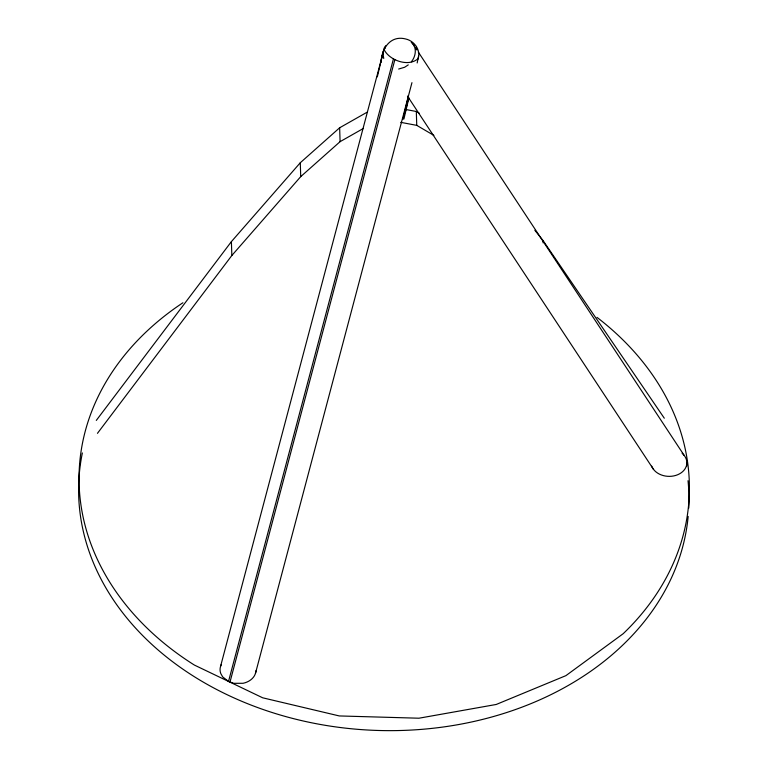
<?xml version="1.0" encoding="UTF-8"?>
<svg xmlns="http://www.w3.org/2000/svg" width="768" height="768" viewBox="0 0 768 768"><rect width="100%" height="100%" fill="white"/><g stroke="black" fill="none" stroke-linecap="round" stroke-linejoin="round"><path stroke-width="1.15" d="M417.168 62.957L418.531 56.122M385.709 45.917L384.422 47.77L384.288 49.978C389.904 60.73 409.133 67.373 418.397 58.33M686.611 466.416L686.851 462.432M381.12 62.285C381.389 48.787 390.394 34.963 405.61 38.966C414.317 40.81 421.19 50.227 418.032 58.992M377.318 76.848L383.664 50.045M384.912 48.557L385.459 46.234M415.92 48.768L416.467 46.435M402.97 119.213L408.192 97.142M405.043 112.733L406.973 104.563M407.53 102.23L408.634 97.555M403.901 119.021L408.864 98.064M220.56 666.365L384.422 47.77M255.946 670.742A17.962 13.872 2.2 0 1 243.072 683.29L233.779 683.318L228.528 681.437L393.475 58.771M229.978 682.128L394.925 59.472M255.456 673.43L411.955 82.656M411.35 61.805C415.843 56.506 417.37 47.146 411.264 42.451M96.298 420.413L231.398 241.622L300.288 162.749L339.648 127.776L367.085 112.224M97.459 433.334L231.84 255.504L300.72 176.63L340.09 141.658L363.456 128.41M408.269 64.886L404.621 67.258L398.659 69.034M406.013 109.536L416.314 111.485L419.338 113.251M400.723 122.342L416.755 125.366L433.891 135.398M228.528 681.437L222.682 676.896L220.781 673.546A17.962 13.872 2.2 0 1 221.261 664.637M534.845 230.285L543.062 240.557L664.301 418.214M412.992 43.997L414.307 46.003M415.632 48L416.947 50.006M418.272 52.013L684.23 455.491M407.462 96.096L653.587 469.488M383.731 58.483L383.04 54.144M543.062 240.557L543.139 242.87M416.314 111.485L416.755 125.366M339.648 127.776L340.09 141.658M300.288 162.749L300.72 176.63M231.398 241.622L231.84 255.504M688.166 516.422A305.28 235.901 2.2 0 1 348.749 728.496A305.28 235.901 2.2 0 1 82.368 452.938M688.022 480.701A305.28 235.901 2.2 0 1 688.762 508.099M682.109 453.283A17.962 13.872 2.2 0 1 677.76 474.701A17.962 13.872 2.2 0 1 651.686 466.147M597.014 317.376A305.28 235.901 2.2 0 1 623.174 633.715L565.901 675.648L496.234 704.467L418.944 718.214L339.283 715.939L262.685 697.805L194.371 665.059A305.28 235.901 2.2 0 1 182.909 302.765"/></g></svg>
